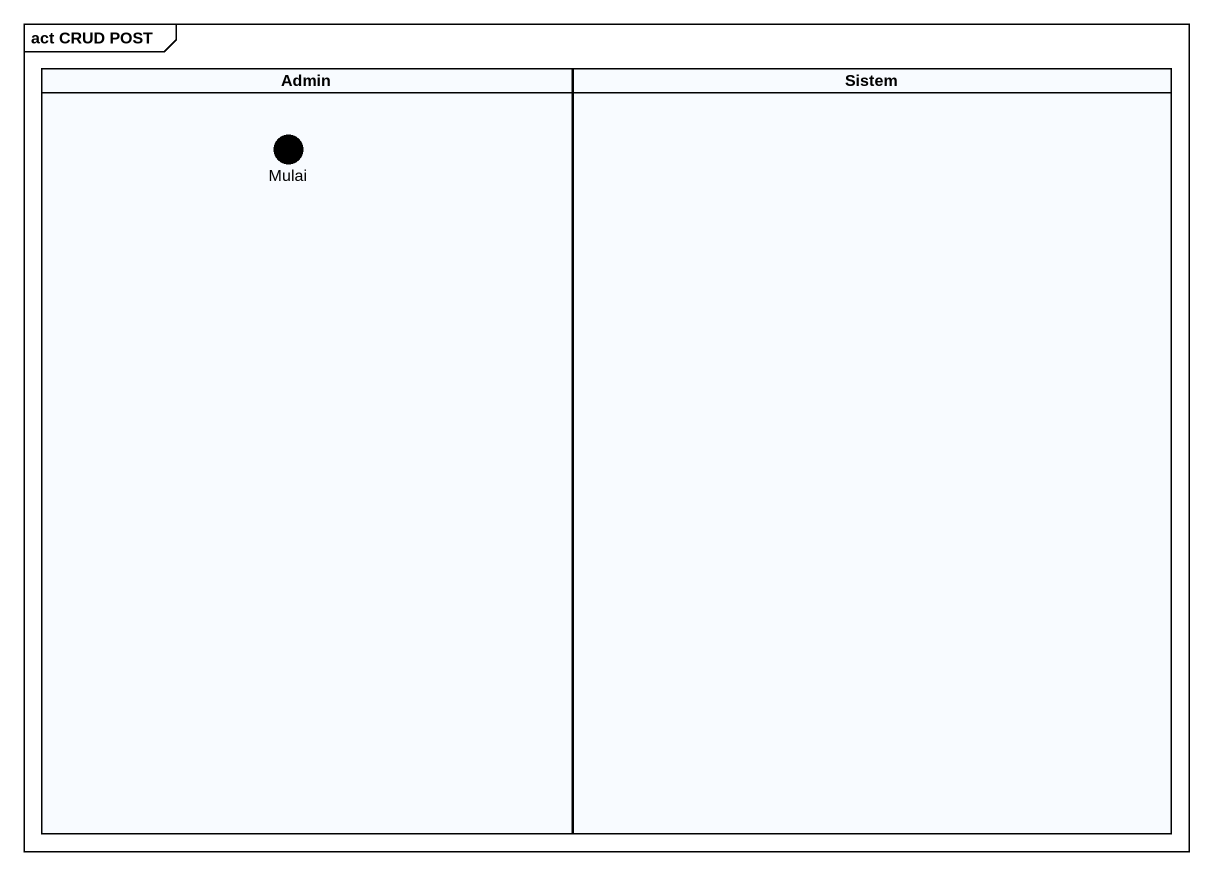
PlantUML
@startuml
mainframe act CRUD POST
hide empty description
state Admin <<partition>> {
  state Mulai <<start>>
}
state Sistem <<partition>>
@enduml
